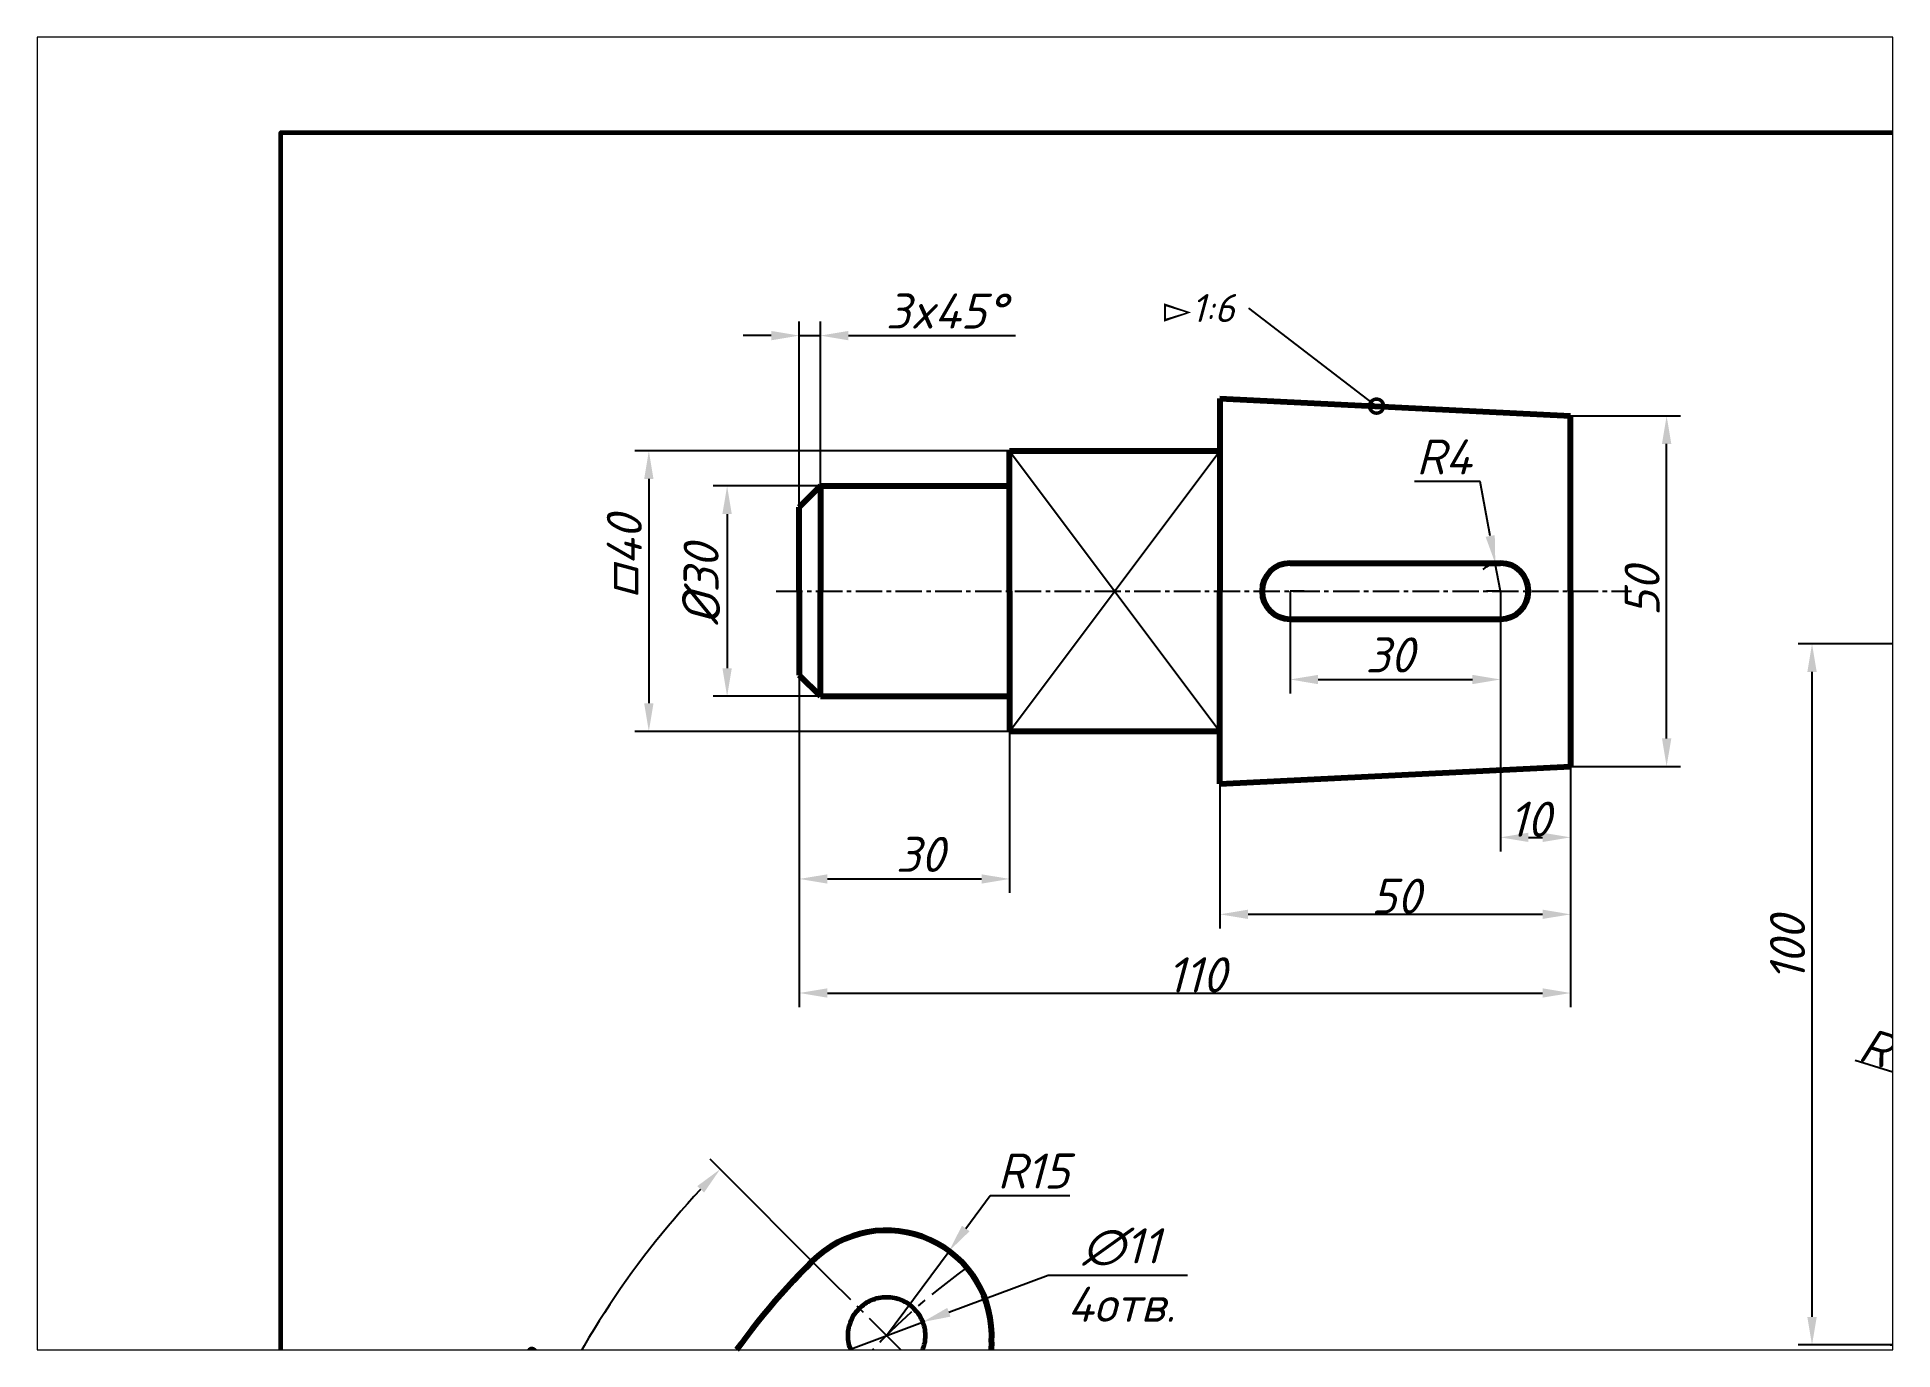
# Paper-space layout 'Лист1' of a CAD drawing. Header units: millimetres. Extents: x -2 to 418, y -3 to 295.
# The model-space entities are those that its viewports show. They can reach past a viewport. Long polylines and large blocks are cut down to what shows.
import ezdxf
from ezdxf import colors
from ezdxf.entities.mleader import LeaderData, LeaderLine
from ezdxf.math import Vec2, Vec3

# ---------------------------------------------------------------- set-up
doc = ezdxf.new("R2010")
doc.units = ezdxf.units.MM
doc.header["$LTSCALE"] = 0.5
doc.linetypes.add('CENTER2', pattern=[28.575, 19.05, -3.175, 3.175, -3.175])
doc.linetypes.add('осевая', pattern=[50.8, 31.75, -6.35, 6.35, -6.35])
doc.styles.add('SPDS', font='isocpeur.ttf', dxfattribs={"oblique": 15})
doc.styles.get("Standard").update_dxf_attribs({"font": 'isocpeui.ttf'})
doc.dimstyles.new('Copy(2) of STANDARD', dxfattribs={"dimscale": 0, "dimtxt": 5, "dimasz": 4, "dimexe": 2, "dimexo": 0, "dimgap": 1, "dimtad": 1, "dimdec": 0, "dimzin": 12, "dimdsep": 46, "dimtxsty": 'SPDS', "dimcen": -3, "dimclrd": 256, "dimclre": 256, "dimadec": 0, "dimazin": 0, "dimtfac": 1, "dimtdec": 0, "dimtmove": 0, "dimatfit": 1, "dimfxl": 1, "dimtolj": 1, "dimtzin": 0, "dimarcsym": 0})
doc.dimstyles.get("Standard").update_dxf_attribs({"dimtxt": 5, "dimasz": 4, "dimexe": 2, "dimexo": 0, "dimgap": 0.09, "dimtad": 1, "dimdec": 0, "dimzin": 0, "dimdsep": 46, "dimtxsty": 'Standard', "dimcen": 0.09, "dimadec": 0, "dimazin": 0, "dimtfac": 1, "dimtdec": 0, "dimtofl": 0, "dimtmove": 0, "dimatfit": 3, "dimfxl": 1, "dimtolj": 1, "dimtzin": 0, "dimarcsym": 0})
doc.dimstyles.new('Копия Copy(2) of STANDARD', dxfattribs={"dimscale": 0, "dimtxt": 5, "dimasz": 4, "dimexe": 2, "dimexo": 0, "dimgap": 1, "dimtad": 1, "dimtoh": 1, "dimdec": 0, "dimzin": 12, "dimdsep": 46, "dimtxsty": 'SPDS', "dimcen": -3, "dimclrd": 256, "dimclre": 256, "dimadec": 0, "dimazin": 0, "dimtfac": 1, "dimtdec": 0, "dimtmove": 0, "dimatfit": 1, "dimfxl": 1, "dimtolj": 1, "dimtzin": 0, "dimarcsym": 0})

# ---------------------------------------------------------------- blocks, each defined once
blk = doc.blocks.new('*D10')
at = {"lineweight": -2, "transparency": 16777216}
for p, q in [((144.27, 221.8), (144.27, 207.2)), ((174.27, 221.8), (174.27, 207.2)), ((148.27, 209.2), (170.27, 209.2))]:
    blk.add_line(p, q, dxfattribs=at)
at = {"lineweight": -3, "transparency": 16777216}
for points in [[(148.27, 209.86), (148.27, 208.53), (144.27, 209.2)], [(170.27, 209.86), (170.27, 208.53), (174.27, 209.2)]]:
    blk.add_solid(points, dxfattribs=at)
at = {"layer": 'Defpoints', "color": 0, "lineweight": -3, "transparency": 16777216}
for p in [(144.27, 221.8), (174.27, 221.8), (174.27, 209.2)]:
    blk.add_point(p, dxfattribs=at)
at = {"color": 0, "lineweight": -3, "transparency": 16777216, "insert": (158.48, 212.7), "char_height": 5, "attachment_point": 5, "style": 'SPDS'}
blk.add_mtext('\\A1;30', dxfattribs=at)
blk = doc.blocks.new('*D11')
at = {"lineweight": -2, "transparency": 16777216}
for p, q in [((74.27, 209.8), (74.27, 178.75)), ((104.27, 201.8), (104.27, 178.75)), ((78.27, 180.75), (100.27, 180.75))]:
    blk.add_line(p, q, dxfattribs=at)
at = {"lineweight": -3, "transparency": 16777216}
for points in [[(78.27, 181.41), (78.27, 180.08), (74.27, 180.75)], [(100.27, 181.41), (100.27, 180.08), (104.27, 180.75)]]:
    blk.add_solid(points, dxfattribs=at)
at = {"layer": 'Defpoints', "color": 0, "lineweight": -3, "transparency": 16777216}
for p in [(74.27, 209.8), (104.27, 201.8), (104.27, 180.75)]:
    blk.add_point(p, dxfattribs=at)
at = {"color": 0, "lineweight": -3, "transparency": 16777216, "insert": (91.51, 184.25), "char_height": 5, "attachment_point": 5, "style": 'SPDS'}
blk.add_mtext('\\A1;30', dxfattribs=at)
blk = doc.blocks.new('*D13')
at = {"lineweight": -2, "transparency": 16777216}
for p, q in [((77.27, 236.8), (61.97, 236.8)), ((63.97, 232.8), (63.97, 210.8)), ((77.27, 206.8), (61.97, 206.8))]:
    blk.add_line(p, q, dxfattribs=at)
at = {"lineweight": -3, "transparency": 16777216}
for points in [[(63.3, 232.8), (64.64, 232.8), (63.97, 236.8)], [(63.3, 210.8), (64.64, 210.8), (63.97, 206.8)]]:
    blk.add_solid(points, dxfattribs=at)
at = {"layer": 'Defpoints', "color": 0, "lineweight": -3, "transparency": 16777216}
for p in [(77.27, 236.8), (63.97, 206.8), (77.27, 206.8)]:
    blk.add_point(p, dxfattribs=at)
at = {"color": 0, "lineweight": -3, "transparency": 16777216, "insert": (60.26, 222.71), "char_height": 5, "attachment_point": 5, "rotation": 90, "style": 'SPDS'}
blk.add_mtext('\\A1;{\\H1.08333x;%%C}30', dxfattribs=at)
blk = doc.blocks.new('*D14')
at = {"lineweight": -2, "transparency": 16777216}
for p, q in [((104.27, 241.8), (50.81, 241.8)), ((52.81, 237.8), (52.81, 205.8)), ((104.27, 201.8), (50.81, 201.8))]:
    blk.add_line(p, q, dxfattribs=at)
at = {"lineweight": -3, "transparency": 16777216}
for points in [[(52.14, 237.8), (53.47, 237.8), (52.81, 241.8)], [(52.14, 205.8), (53.47, 205.8), (52.81, 201.8)]]:
    blk.add_solid(points, dxfattribs=at)
at = {"layer": 'Defpoints', "color": 0, "lineweight": -3, "transparency": 16777216}
for p in [(104.27, 241.8), (52.81, 201.8), (104.27, 201.8)]:
    blk.add_point(p, dxfattribs=at)
at = {"color": 0, "lineweight": -3, "transparency": 16777216, "insert": (49.31, 226.64), "char_height": 5, "attachment_point": 5, "rotation": 90, "style": 'SPDS'}
blk.add_mtext('\\A1;{\\H0.95833x;□}40', dxfattribs=at)
blk = doc.blocks.new('*D15')
at = {"lineweight": -2, "transparency": 16777216}
for p, q in [((184.27, 246.8), (199.97, 246.8)), ((197.97, 200.8), (197.97, 242.8)), ((184.27, 196.8), (199.97, 196.8))]:
    blk.add_line(p, q, dxfattribs=at)
at = {"lineweight": -3, "transparency": 16777216}
for points in [[(197.31, 242.8), (198.64, 242.8), (197.97, 246.8)], [(197.31, 200.8), (198.64, 200.8), (197.97, 196.8)]]:
    blk.add_solid(points, dxfattribs=at)
at = {"layer": 'Defpoints', "color": 0, "lineweight": -3, "transparency": 16777216}
for p in [(184.27, 246.8), (197.97, 246.8), (184.27, 196.8)]:
    blk.add_point(p, dxfattribs=at)
at = {"color": 0, "lineweight": -3, "transparency": 16777216, "insert": (194.47, 221.76), "char_height": 5, "attachment_point": 5, "rotation": 90, "style": 'SPDS'}
blk.add_mtext('\\A1;50', dxfattribs=at)
blk = doc.blocks.new('*D16')
at = {"lineweight": -2, "transparency": 16777216}
for p, q in [((74.27, 233.8), (74.27, 260.25)), ((77.27, 236.8), (77.27, 260.25)), ((70.27, 258.25), (66.27, 258.25)), ((74.27, 258.25), (77.27, 258.25)), ((81.27, 258.25), (105.11, 258.25))]:
    blk.add_line(p, q, dxfattribs=at)
at = {"lineweight": -3, "transparency": 16777216}
for points in [[(70.27, 258.91), (70.27, 257.58), (74.27, 258.25)], [(81.27, 258.91), (81.27, 257.58), (77.27, 258.25)]]:
    blk.add_solid(points, dxfattribs=at)
at = {"layer": 'Defpoints', "color": 0, "lineweight": -3, "transparency": 16777216}
for p in [(74.27, 258.25), (77.27, 236.8), (74.27, 233.8)]:
    blk.add_point(p, dxfattribs=at)
at = {"color": 0, "lineweight": -3, "transparency": 16777216, "insert": (95.19, 261.75), "char_height": 5, "attachment_point": 5, "style": 'SPDS'}
blk.add_mtext('\\A1;3x45%%D', dxfattribs=at)
blk = doc.blocks.new('_DotSmall')
at = {"color": 0, "linetype": 'ByBlock', "lineweight": -3, "const_width": 0.5}
blk.add_lwpolyline([(-0.0625, 0, 1), (0.0625, 0, 1)], format="xyb", close=True, dxfattribs=at)
blk = doc.blocks.new('*U17')
at = {"linetype": 'осевая', "lineweight": -3}
blk.add_line((13.14, 0), (-13.14, 0), dxfattribs=at)
at = {"lineweight": 60}
blk.add_circle((-1.86, 0), 5.5, dxfattribs=at)
blk = doc.blocks.new('*U18')
at = {"color": 0, "linetype": 'ByBlock', "lineweight": -2, "transparency": 16777216}
for p, rotation in [((88.03, 114.3), 315.0000000000001), ((74.02, 96.05), 330.0000000000001), ((65.21, 74.79), 345)]:
    blk.add_blockref('*U17', p, dxfattribs=dict(at, rotation=rotation))
blk.add_blockref('*U17', (62.21, 51.98), dxfattribs=at)
blk = doc.blocks.new('*D21')
at = {"lineweight": -2, "transparency": 16777216}
for p, q in [((78.74, 123.59), (61.57, 140.76)), ((60.35, 51.98), (24.79, 51.98))]:
    blk.add_line(p, q, dxfattribs=at)
blk.add_arc((150.35, 51.98), 123.56, 136.8549, 178.1451, dxfattribs=at)
at = {"lineweight": -3, "transparency": 16777216}
for points in [[(59.72, 136.94), (60.68, 136.01), (62.98, 139.35)], [(27.52, 55.97), (26.19, 55.99), (26.79, 51.98)]]:
    blk.add_solid(points, dxfattribs=at)
at = {"layer": 'Defpoints', "color": 0, "lineweight": -3, "transparency": 16777216}
for p in [(78.74, 123.59), (43.34, 113.76), (97.32, 105.01), (60.35, 51.98), (150.35, 51.98)]:
    blk.add_point(p, dxfattribs=at)
at = {"color": 0, "lineweight": -3, "transparency": 16777216, "insert": (32.27, 98.9), "char_height": 5, "attachment_point": 5, "rotation": 68.327, "style": 'SPDS'}
blk.add_mtext('\\A1;3x15%%D=45°', dxfattribs=at)
blk = doc.blocks.new('*D25')
at = {"lineweight": -2, "transparency": 16777216}
for p, q in [((98.01, 130.89), (101.49, 135.59)), ((101.49, 135.59), (112.83, 135.59)), ((86.71, 115.62), (95.63, 127.68))]:
    blk.add_line(p, q, dxfattribs=at)
at = {"lineweight": -3, "transparency": 16777216}
blk.add_solid([(97.47, 131.29), (98.55, 130.5), (95.63, 127.68)], dxfattribs=at)
at = {"layer": 'Defpoints', "color": 0, "lineweight": -3, "transparency": 16777216}
for p in [(95.63, 127.68), (86.71, 115.62)]:
    blk.add_point(p, dxfattribs=at)
at = {"color": 0, "lineweight": -3, "transparency": 16777216, "insert": (107.66, 139.09), "char_height": 5, "attachment_point": 5, "style": 'SPDS'}
blk.add_mtext('\\A1;R15', dxfattribs=at)
blk = doc.blocks.new('*D26')
at = {"lineweight": -2, "transparency": 16777216}
for p, q in [((95.61, 118.95), (109.76, 124.25)), ((109.76, 124.25), (129.64, 124.25)), ((81.56, 113.69), (91.86, 117.55)), ((77.81, 112.29), (74.07, 110.88))]:
    blk.add_line(p, q, dxfattribs=at)
at = {"lineweight": -3, "transparency": 16777216}
for points in [[(95.37, 119.57), (95.84, 118.32), (91.86, 117.55)], [(77.58, 112.91), (78.05, 111.66), (81.56, 113.69)]]:
    blk.add_solid(points, dxfattribs=at)
at = {"layer": 'Defpoints', "color": 0, "lineweight": -3, "transparency": 16777216}
for p in [(91.86, 117.55), (81.56, 113.69)]:
    blk.add_point(p, dxfattribs=at)
at = {"color": 0, "lineweight": -3, "transparency": 16777216, "insert": (120.2, 124.25), "char_height": 5, "width": 9.8397, "attachment_point": 5, "style": 'SPDS'}
blk.add_mtext('\\A1;∅11\\P4отв.', dxfattribs=at)
blk = doc.blocks.new('*D28')
at = {"lineweight": -2, "transparency": 16777216}
for p, q in [((171.37, 237.44), (162.03, 237.44)), ((172.81, 229.67), (171.37, 237.44)), ((174.27, 221.8), (173.54, 225.74))]:
    blk.add_line(p, q, dxfattribs=at)
blk.add_arc((174.27, 221.8), 4, 90, 129.1662, dxfattribs=at)
at = {"lineweight": -3, "transparency": 16777216}
blk.add_solid([(173.46, 229.79), (172.15, 229.55), (173.54, 225.74)], dxfattribs=at)
at = {"layer": 'Defpoints', "color": 0, "lineweight": -3, "transparency": 16777216}
for p in [(173.54, 225.74), (174.27, 221.8)]:
    blk.add_point(p, dxfattribs=at)
at = {"color": 0, "lineweight": -3, "transparency": 16777216, "insert": (166.2, 240.94), "char_height": 5, "attachment_point": 5, "style": 'SPDS'}
blk.add_mtext('\\A1;R4', dxfattribs=at)
blk = doc.blocks.new('*U30')
at = {"color": 0, "linetype": 'CENTER2', "lineweight": -3, "transparency": 16777216}
for p, q in [((0, 5), (0, 28.5)), ((-28.5, 0), (-5, 0)), ((5, 0), (28.5, 0)), ((0, -28.5), (0, -5))]:
    blk.add_line(p, q, dxfattribs=at)
at = {"color": 0, "linetype": 'Continuous', "lineweight": -3, "transparency": 16777216}
for p, q in [((-2.5, 0), (2.5, 0)), ((0, -2.5), (0, 2.5))]:
    blk.add_line(p, q, dxfattribs=at)
blk = doc.blocks.new('*D39')
at = {"lineweight": -2, "transparency": 16777216}
for p, q in [((298.36, 214.28), (216.71, 214.28)), ((218.71, 118.28), (218.71, 210.28)), ((298.36, 114.28), (216.71, 114.28))]:
    blk.add_line(p, q, dxfattribs=at)
at = {"lineweight": -3, "transparency": 16777216}
for points in [[(218.04, 210.28), (219.38, 210.28), (218.71, 214.28)], [(218.04, 118.28), (219.38, 118.28), (218.71, 114.28)]]:
    blk.add_solid(points, dxfattribs=at)
at = {"layer": 'Defpoints', "color": 0, "lineweight": -3, "transparency": 16777216}
for p in [(218.71, 214.28), (298.36, 214.28), (298.36, 114.28)]:
    blk.add_point(p, dxfattribs=at)
at = {"color": 0, "lineweight": -3, "transparency": 16777216, "insert": (215.21, 170.79), "char_height": 5, "attachment_point": 5, "rotation": 90, "style": 'SPDS'}
blk.add_mtext('\\A1;100', dxfattribs=at)
blk = doc.blocks.new('*D45')
at = {"lineweight": -2, "transparency": 16777216}
for p, q in [((267.78, 127.22), (270.13, 130.45)), ((265.42, 123.98), (251.29, 104.58)), ((248.94, 101.35), (236.63, 84.45)), ((236.63, 84.45), (217.25, 84.45))]:
    blk.add_line(p, q, dxfattribs=at)
at = {"lineweight": -3, "transparency": 16777216}
for points in [[(267.24, 127.61), (268.31, 126.83), (265.42, 123.98)], [(248.4, 101.74), (249.48, 100.96), (251.29, 104.58)]]:
    blk.add_solid(points, dxfattribs=at)
at = {"layer": 'Defpoints', "color": 0, "lineweight": -3, "transparency": 16777216}
for p in [(265.42, 123.98), (251.29, 104.58)]:
    blk.add_point(p, dxfattribs=at)
at = {"color": 0, "lineweight": -3, "transparency": 16777216, "insert": (226.44, 84.45), "char_height": 5, "attachment_point": 5, "style": 'SPDS'}
blk.add_mtext('\\A1;∅24\\P2отв.', dxfattribs=at)
blk = doc.blocks.new('*D48')
at = {"lineweight": -2, "transparency": 16777216}
for p, q in [((245.27, 254.62), (232.43, 254.62)), ((267.31, 237.88), (245.27, 254.62)), ((326.22, 193.11), (270.49, 235.46)), ((329.41, 190.69), (332.59, 188.27))]:
    blk.add_line(p, q, dxfattribs=at)
at = {"lineweight": -3, "transparency": 16777216}
for points in [[(267.71, 238.41), (266.9, 237.35), (270.49, 235.46)], [(329.81, 191.22), (329, 190.16), (326.22, 193.11)]]:
    blk.add_solid(points, dxfattribs=at)
at = {"layer": 'Defpoints', "color": 0, "lineweight": -3, "transparency": 16777216}
for p in [(270.49, 235.46), (326.22, 193.11)]:
    blk.add_point(p, dxfattribs=at)
at = {"color": 0, "lineweight": -3, "transparency": 16777216, "insert": (238.35, 258.12), "char_height": 5, "attachment_point": 5, "style": 'SPDS'}
blk.add_mtext('\\A1;∅70', dxfattribs=at)
blk = doc.blocks.new('*D50')
at = {"color": 0, "lineweight": -2, "transparency": 16777216}
for p, q in [((174.27, 221.8), (174.27, 184.68)), ((184.27, 221.8), (184.27, 184.68)), ((178.27, 186.68), (180.27, 186.68))]:
    blk.add_line(p, q, dxfattribs=at)
at = {"lineweight": -2, "transparency": 16777216}
for p, q in [((247.46, 141.16), (245.96, 144.87)), ((248.97, 137.45), (267.75, 91.11)), ((269.25, 87.41), (270.75, 83.7)), ((270.75, 83.7), (283.59, 83.7))]:
    blk.add_line(p, q, dxfattribs=at)
at = {"color": 0, "lineweight": -3, "transparency": 16777216}
for points in [[(178.27, 187.35), (178.27, 186.02), (174.27, 186.68)], [(180.27, 187.35), (180.27, 186.02), (184.27, 186.68)]]:
    blk.add_solid(points, dxfattribs=at)
at = {"lineweight": -3, "transparency": 16777216}
for points in [[(248.08, 141.41), (246.85, 140.91), (248.97, 137.45)], [(269.87, 87.66), (268.63, 87.16), (267.75, 91.11)]]:
    blk.add_solid(points, dxfattribs=at)
at = {"layer": 'Defpoints', "color": 0, "lineweight": -3, "transparency": 16777216}
for p in [(174.27, 221.8), (184.27, 221.8), (184.27, 186.68), (248.97, 137.45), (267.75, 91.11)]:
    blk.add_point(p, dxfattribs=at)
at = {"color": 0, "lineweight": -3, "transparency": 16777216, "insert": (178.48, 189.27), "char_height": 5, "attachment_point": 5}
blk.add_mtext('\\A1;10', dxfattribs=at)
at = {"color": 0, "lineweight": -3, "transparency": 16777216, "insert": (277.67, 87.2), "char_height": 5, "attachment_point": 5, "style": 'SPDS'}
blk.add_mtext('\\A1;∅50', dxfattribs=at)
blk = doc.blocks.new('*D51')
at = {"lineweight": -2, "transparency": 16777216}
for p, q in [((315.4, 222.69), (318.98, 224.46)), ((318.98, 224.46), (331.82, 224.46)), ((284.9, 207.65), (311.81, 220.92)), ((281.32, 205.88), (277.73, 204.11))]:
    blk.add_line(p, q, dxfattribs=at)
at = {"color": 0, "lineweight": -2, "transparency": 16777216}
for p, q in [((134.27, 221.8), (134.27, 173.7)), ((184.27, 221.8), (184.27, 173.7)), ((180.27, 175.7), (138.27, 175.7))]:
    blk.add_line(p, q, dxfattribs=at)
at = {"lineweight": -3, "transparency": 16777216}
for points in [[(315.1, 223.29), (315.69, 222.09), (311.81, 220.92)], [(281.02, 206.48), (281.61, 205.28), (284.9, 207.65)]]:
    blk.add_solid(points, dxfattribs=at)
at = {"color": 0, "lineweight": -3, "transparency": 16777216}
for points in [[(138.27, 176.37), (138.27, 175.04), (134.27, 175.7)], [(180.27, 176.37), (180.27, 175.04), (184.27, 175.7)]]:
    blk.add_solid(points, dxfattribs=at)
at = {"layer": 'Defpoints', "color": 0, "lineweight": -3, "transparency": 16777216}
for p in [(134.27, 221.8), (184.27, 221.8), (311.81, 220.92), (284.9, 207.65), (134.27, 175.7)]:
    blk.add_point(p, dxfattribs=at)
at = {"color": 0, "lineweight": -3, "transparency": 16777216, "insert": (325.9, 227.96), "char_height": 5, "attachment_point": 5, "style": 'SPDS'}
blk.add_mtext('\\A1;∅30', dxfattribs=at)
at = {"color": 0, "lineweight": -3, "transparency": 16777216, "insert": (159.37, 178.29), "char_height": 5, "attachment_point": 5}
blk.add_mtext('\\A1;50', dxfattribs=at)
blk = doc.blocks.new('*D53')
at = {"color": 0, "lineweight": -2, "transparency": 16777216}
blk.add_line((224.85, 154.92), (241.97, 149.65), dxfattribs=at)
at = {"color": 0, "lineweight": -3, "transparency": 16777216}
blk.add_solid([(242.16, 150.29), (241.77, 149.01), (245.79, 148.47)], dxfattribs=at)
at = {"layer": 'Defpoints', "color": 0, "lineweight": -3, "transparency": 16777216}
for p in [(131.11, 183.81), (245.79, 148.47)]:
    blk.add_point(p, dxfattribs=at)
at = {"color": 0, "lineweight": -3, "transparency": 16777216, "insert": (232.26, 155.35), "char_height": 5, "attachment_point": 5, "rotation": 342.8744}
blk.add_mtext('\\A1;R120', dxfattribs=at)
blk = doc.blocks.new('*D52')
at = {"color": 0, "lineweight": -2, "transparency": 16777216}
for p, q in [((74.27, 221.8), (74.27, 162.48)), ((184.27, 221.8), (184.27, 162.48)), ((78.27, 164.48), (180.27, 164.48))]:
    blk.add_line(p, q, dxfattribs=at)
at = {"color": 0, "lineweight": -3, "transparency": 16777216}
for points in [[(78.27, 165.15), (78.27, 163.82), (74.27, 164.48)], [(180.27, 165.15), (180.27, 163.82), (184.27, 164.48)]]:
    blk.add_solid(points, dxfattribs=at)
at = {"layer": 'Defpoints', "color": 0, "lineweight": -3, "transparency": 16777216}
for p in [(74.27, 221.8), (184.27, 221.8), (184.27, 164.48)]:
    blk.add_point(p, dxfattribs=at)
at = {"color": 0, "lineweight": -3, "transparency": 16777216, "insert": (130.94, 167.07), "char_height": 5, "attachment_point": 5}
blk.add_mtext('\\A1;110', dxfattribs=at)

msp = doc.modelspace()

# ---------------------------------------------------------------- linework, layer by layer
at = {"lineweight": 80}
for p, q in [((134.27, 249.3), (184.27, 246.8)), ((134.27, 249.3), (134.27, 221.8)), ((184.27, 221.8), (184.27, 246.8)), ((104.27, 221.8), (104.27, 241.8)), ((104.27, 241.8), (134.27, 241.8)), ((77.27, 236.8), (74.27, 233.8)), ((77.27, 236.8), (104.27, 236.8)), ((77.27, 236.8), (77.27, 221.8)), ((74.27, 221.8), (74.27, 233.8)), ((144.27, 225.8), (174.27, 225.8)), ((74.27, 221.8), (74.27, 209.8)), ((77.27, 206.8), (77.27, 221.8)), ((104.27, 221.8), (104.27, 201.8)), ((134.27, 194.3), (134.27, 221.8)), ((184.27, 221.8), (184.27, 196.8)), ((144.27, 217.8), (174.27, 217.8)), ((77.27, 206.8), (74.27, 209.8)), ((77.27, 206.8), (104.27, 206.8)), ((134.27, 201.8), (104.27, 201.8)), ((134.27, 194.3), (184.27, 196.8))]:
    msp.add_line(p, q, dxfattribs=at)
at = {"lineweight": -3}
for p, q in [((104.27, 241.8), (134.27, 201.8)), ((104.27, 201.8), (134.27, 241.8)), ((144.27, 221.8), (144.27, 221.8)), ((146.27, 221.8), (144.27, 221.8)), ((174.27, 221.8), (172.27, 221.8))]:
    msp.add_line(p, q, dxfattribs=at)
at = {"linetype": 'CENTER2'}
msp.add_line((70.96, 221.8), (192.98, 221.8), dxfattribs=at)
at = {"lineweight": 60}
msp.add_line((104.27, 201.8), (134.27, 201.8), dxfattribs=at)
msp.add_lwpolyline([(0.31, 0.23), (0.31, 287.23), (395.31, 287.23), (395.31, 0.23), (0.31, 0.23)], dxfattribs=at)
at = {"lineweight": 80}
for centre, radius, start, end in [((144.27, 221.8), 4, 90, 270), ((174.27, 221.8), 4, 270, 90), ((86.71, 115.62), 15, 356.4096, 135), ((150.35, 51.98), 105, 135, 180), ((146.59, 111.86), 45, 176.4096, 273.5904)]:
    msp.add_arc(centre, radius, start, end, dxfattribs=at)
at = {"linetype": 'осевая', "lineweight": -3}
msp.add_arc((150.35, 51.98), 90, 125.4396, 189.5604, dxfattribs=at)

# ---------------------------------------------------------------- block references
at = {"linetype": 'CENTER2', "lineweight": -3}
msp.add_blockref('*U30', (258.36, 114.28), dxfattribs=at)
at = {"lineweight": 80}
msp.add_blockref('*U18', (0, 0), dxfattribs=at)

# ---------------------------------------------------------------- dimensions: what is measured, and where the dimension line sits
at = {"lineweight": -3}
dim = msp.add_linear_dim(base=(74.27, 258.25), p1=(77.27, 236.8), p2=(74.27, 233.8), text='3x45%%D', dimstyle='Copy(2) of STANDARD', override={"dimscale": 1}, dxfattribs=at)
dim.commit()
dim.dimension.update_dxf_attribs({"geometry": '*D16', "text_midpoint": (95.19, 258.25), "dimtype": 160})
for p1, p2, picture, middle in [((326.22, 193.11), (270.49, 235.46), '*D48', (238.35, 254.62)), ((284.9, 207.65), (311.81, 220.92), '*D51', (325.9, 224.46)), ((248.97, 137.45), (267.75, 91.11), '*D50', (277.67, 83.7))]:
    dim = msp.add_diameter_dim_2p(p1=p1, p2=p2, dimstyle='Копия Copy(2) of STANDARD', override={"dimscale": 1}, dxfattribs=at)
    dim.commit()
    dim.dimension.update_dxf_attribs({"geometry": picture, "text_midpoint": middle, "dimtype": 163})
for base, p1, p2, dimstyle, picture, middle in [((197.97, 246.8), (184.27, 196.8), (184.27, 246.8), 'Copy(2) of STANDARD', '*D15', (197.97, 221.76)), ((218.71, 214.28), (298.36, 114.28), (298.36, 214.28), 'Копия Copy(2) of STANDARD', '*D39', (218.71, 170.79))]:
    dim = msp.add_linear_dim(base=base, p1=p1, p2=p2, angle=90, dimstyle=dimstyle, override={"dimscale": 1}, dxfattribs=at)
    dim.commit()
    dim.dimension.update_dxf_attribs({"geometry": picture, "text_midpoint": middle, "dimtype": 160})
for center, mpoint, picture, middle in [((174.27, 221.8), (173.54, 225.74), '*D28', (166.2, 237.44)), ((86.71, 115.62), (95.63, 127.68), '*D25', (107.66, 135.59))]:
    dim = msp.add_radius_dim(center=center, mpoint=mpoint, dimstyle='Копия Copy(2) of STANDARD', override={"dimscale": 1}, dxfattribs=at)
    dim.commit()
    dim.dimension.update_dxf_attribs({"geometry": picture, "text_midpoint": middle, "dimtype": 164})
for base, p1, p2, text, picture, middle in [((52.81, 201.8), (104.27, 241.8), (104.27, 201.8), '{\\H0.95833x;□}<>', '*D14', (52.81, 226.64)), ((63.97, 206.8), (77.27, 236.8), (77.27, 206.8), '{\\H1.08333x;%%C}<>', '*D13', (63.97, 222.71))]:
    dim = msp.add_linear_dim(base=base, p1=p1, p2=p2, angle=90, text=text, dimstyle='Copy(2) of STANDARD', override={"dimscale": 1}, dxfattribs=at)
    dim.commit()
    dim.dimension.update_dxf_attribs({"geometry": picture, "text_midpoint": middle, "dimtype": 160})
for base, p1, p2, picture, middle in [((134.27, 175.7), (184.27, 221.8), (134.27, 221.8), '*D51', (159.37, 175.7)), ((184.27, 164.48), (74.27, 221.8), (184.27, 221.8), '*D52', (130.94, 164.48)), ((184.27, 186.68), (174.27, 221.8), (184.27, 221.8), '*D50', (178.48, 186.68))]:
    dim = msp.add_linear_dim(base=base, p1=p1, p2=p2, dimstyle='Standard', dxfattribs=at)
    dim.commit()
    dim.dimension.update_dxf_attribs({"geometry": picture, "text_midpoint": middle, "dimtype": 160})
for base, p1, p2, picture, middle in [((174.27, 209.2), (144.27, 221.8), (174.27, 221.8), '*D10', (158.48, 209.2)), ((104.27, 180.75), (74.27, 209.8), (104.27, 201.8), '*D11', (91.51, 180.75))]:
    dim = msp.add_linear_dim(base=base, p1=p1, p2=p2, dimstyle='Copy(2) of STANDARD', override={"dimscale": 1}, dxfattribs=at)
    dim.commit()
    dim.dimension.update_dxf_attribs({"geometry": picture, "text_midpoint": middle, "dimtype": 160})
dim = msp.add_radius_dim(center=(131.11, 183.81), mpoint=(245.79, 148.47), dimstyle='Standard', dxfattribs=at)
dim.commit()
dim.dimension.update_dxf_attribs({"geometry": '*D53', "text_midpoint": (231.5, 152.87), "dimtype": 164})
dim = msp.add_angular_dim_2l(base=(43.34, 113.76), line1=((97.32, 105.01), (78.74, 123.59)), line2=((150.35, 51.98), (60.35, 51.98)), text='3x15%%D=<>', dimstyle='Copy(2) of STANDARD', override={"dimscale": 1}, dxfattribs=at)
dim.commit()
dim.dimension.update_dxf_attribs({"geometry": '*D21', "text_midpoint": (35.53, 97.61), "dimtype": 162})
for p1, p2, text, picture, middle in [((81.56, 113.69), (91.86, 117.55), '<>\\X4отв.', '*D26', (120.2, 124.25)), ((265.42, 123.98), (251.29, 104.58), '<>\\X2отв.', '*D45', (226.44, 84.45))]:
    dim = msp.add_diameter_dim_2p(p1=p1, p2=p2, text=text, dimstyle='Копия Copy(2) of STANDARD', override={"dimscale": 1}, dxfattribs=at)
    dim.commit()
    dim.dimension.update_dxf_attribs({"geometry": picture, "text_midpoint": middle, "dimtype": 163})

# ---------------------------------------------------------------- leaders
ml = msp.add_multileader_mtext('Standard', dxfattribs=at)
ml.set_content('{\\fISOCPEUR|b1|i0|c204|p34;\\H0.95833x;▻\\fISOCPEUR|b1|i1|c204|p34;\\H1.04348x;1:6}', color=256)
ml.set_leader_properties()
ml.set_arrow_properties(name='DOTSMALL')
ml.build(insert=Vec2(0, 0))
ml.multileader.update_dxf_attribs({"has_dogleg": 0, "text_left_attachment_type": 6})
ctx = ml.context
ctx.base_point, ctx.plane_origin = Vec3(124.17, 259.38), Vec3(156.6, 248.19)
ctx.left_attachment, ctx.text_align_type = 6, 2
notes = []
notes.append((ctx, [(0, (1, 1, 0), (146.37, 262.18), (-1, 0), 8, [(0, [(156.6, 248.19)], 0, [])])]))
ctx.mtext.insert, ctx.mtext.width, ctx.mtext.alignment, ctx.mtext.flow_direction = Vec3(136.37, 264.18), 5.1758, 3, 5
for ctx, leaders in notes:
    for number, flags, end, landing, length, lines in leaders:
        leader = LeaderData()
        leader.index, (leader.has_last_leader_line, leader.has_dogleg_vector, leader.attachment_direction) = number, flags
        leader.last_leader_point, leader.dogleg_vector, leader.dogleg_length = Vec3(end), Vec3(landing), length
        for number, points, colour, breaks in lines:
            line = LeaderLine()
            line.index, line.vertices, line.color, line.breaks = number, Vec3.list(points), colors.encode_raw_color(colour), breaks
            leader.lines.append(line)
        ctx.leaders.append(leader)

psp = doc.layouts.new('Лист1')

# ---------------------------------------------------------------- viewports
at = {"layer": '0', "view_target_point": (-42255.07, 32046.83)}
psp.add_viewport(center=(207.62, 146.06), size=(420.02, 297.1363), view_center_point=(42352.97, -31839.63), view_height=187.2448, dxfattribs=at)

doc.saveas('drawing.dxf')
